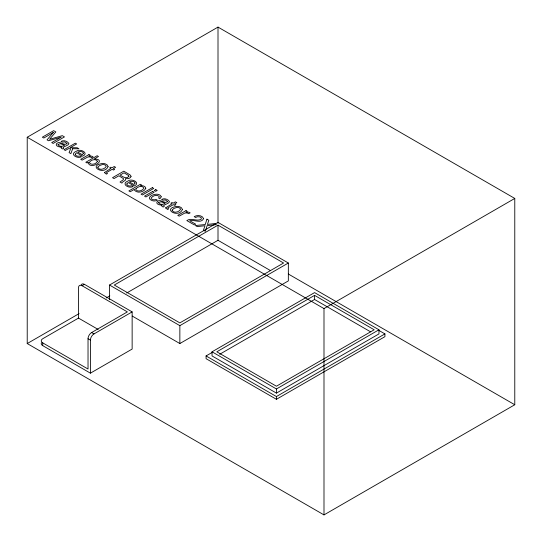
<?xml version="1.0" encoding="UTF-8"?>
<svg xmlns="http://www.w3.org/2000/svg" width="542" height="542" viewBox="0 0 542 542"><rect width="100%" height="100%" fill="white"/><g stroke="black" fill="none" stroke-linecap="round" stroke-linejoin="round"><path stroke-width="0.81" d="M27.222 137.248L218.006 27.1L514.778 198.44L514.778 404.752L323.994 514.9L27.222 343.56L27.222 137.248L323.994 308.588L514.778 198.44M42.723 345.627L42.723 342.869A5.061 2.92 0 0 1 42.723 338.743L78.488 318.093L78.488 287.802A5.061 2.92 60 0 1 82.066 285.736L84.45 284.36L132.14 311.894L132.14 349.068L90.412 373.16L42.723 345.627A5.061 2.92 0 0 1 41.409 342.801M109.511 299.679L109.511 285.038L218.006 222.396L288.344 263.012L288.344 280.905L179.856 343.547L132.228 316.047M218.006 225.154L114.281 285.038L179.856 322.897L283.581 263.012L218.006 225.154L218.006 240.296L126.699 293.012M27.222 343.56L79.118 313.594M106.164 297.978L109.823 295.871M42.723 342.869L88.028 369.027L88.028 338.743A5.061 2.92 -60 0 1 91.605 332.544L127.37 311.894L82.066 285.736M90.412 373.16L90.412 340.119A5.061 2.92 -60 0 1 93.99 333.919L132.14 311.894M109.511 285.038L179.856 325.647L288.344 263.012M212.044 351.805L314.577 292.605L378.96 329.78L378.96 333.906L276.427 393.106L212.044 355.938L212.044 351.805L276.427 388.973L378.96 329.78M378.323 330.098L384.922 333.906L384.922 336.663L276.427 399.298L206.082 358.689L206.082 355.938L211.949 352.551M314.577 295.363L216.814 351.805L276.427 386.222L374.19 329.78L314.577 295.363L314.577 299.489L219.734 354.251M206.082 355.938L276.427 396.548L384.922 333.906M288.351 274.028L514.778 404.752M218.006 240.296L270.465 270.58M314.577 299.489L370.552 331.812M78.488 318.093L98.19 329.461M91.605 332.544L93.99 333.919M88.028 338.743L90.412 340.119M323.994 308.588L323.994 514.9M276.427 388.973L276.427 393.106M276.427 396.548L276.427 399.298M218.006 27.1L218.006 223.263M179.856 325.647L179.856 343.547M81.144 285.004A5.061 2.92 60 0 1 84.45 284.36M161.231 196.814L159.951 198.765L158.61 197.986L159.314 196.936L159.118 196.387C156.807 194.28 152.871 195.689 151.238 197.965A2.398 1.382 0 0 0 151.564 199.07L153.921 199.89L156.062 199.456L157.404 200.235L155.581 200.818A3.99 2.304 0 0 1 153.034 200.858C142.322 197.755 158.759 190.283 161.231 196.814M104.41 172.58L106.408 174.151L107.499 173.521L106.537 172.898L106.821 172.397L112.194 169.3L113.508 170.059L114.633 169.402L113.319 168.643L115.615 167.322L114.22 166.516L111.923 167.837L110.812 167.193L109.68 167.851L110.792 168.494L104.41 172.58M165.608 207.911L167.613 209.49L168.704 208.86L167.742 208.236L168.027 207.735L173.399 204.632L174.707 205.391L175.838 204.74L174.524 203.982L176.821 202.654L175.425 201.848L173.128 203.175L172.01 202.532L170.886 203.182L171.997 203.826L165.608 207.911M75.209 154.219C75.46 156.286 78.482 156.509 80.094 155.981L81.449 156.767C77.262 159.179 69.003 154.036 76.442 151.198C80.02 148.257 89.565 153.027 82.655 156.204L76.632 152.722L75.209 154.219M126.801 184.009C127.045 186.069 130.066 186.292 131.679 185.764L133.041 186.55C128.847 188.962 120.588 183.819 128.027 180.981C131.604 178.04 141.15 182.81 134.247 185.987L128.217 182.505L126.801 184.009M66.896 143.332L66.856 143.786C63.821 145.988 59.877 140.378 56.639 143.508C54.681 146.096 59.728 147.302 61.578 147.011L61.056 147.593L61.592 148.481L62.682 148.955L63.699 148.359C60.724 146.97 68.658 145.9 68.854 143.745L68.78 143.339C67.161 141.015 63.617 139.911 61.077 141.381L62.364 142.126L64.701 141.862L66.896 143.332M167.451 201.38L167.41 201.841C164.375 204.043 160.432 198.426 157.194 201.563C155.229 204.151 160.283 205.357 162.133 205.066L161.611 205.642L162.146 206.536L163.237 207.003L164.253 206.414C161.279 205.025 169.212 203.955 169.409 201.8L169.334 201.394C167.715 199.07 164.172 197.965 161.631 199.436L162.918 200.181L165.256 199.917L167.451 201.38M97.872 167.187L97.824 167.6C99.565 170.703 104.918 169.145 106.239 166.414L105.798 165.506L104.559 164.775A2.663 1.538 0 0 0 102.397 164.578L99.491 165.588L97.872 167.187M172.2 210.1L172.146 210.506C173.887 213.616 179.239 212.058 180.561 209.32L180.127 208.413L178.88 207.688A2.663 1.538 0 0 0 176.719 207.484L173.813 208.501L172.2 210.1M131.049 176.292L130.507 177.519L128.684 178.562L125.426 178.731L125.398 180.195L122.356 182.268L121.903 183.101L120.026 182.017L123.319 179.693L123.542 178.697L118.901 175.777L114.057 178.569L112.533 177.688L123.813 171.177L130.121 174.924L131.049 176.292M97.506 161.245C96.442 163.996 91.429 165.601 89.457 162.864L89.43 162.363C90.805 159.795 95.846 158.318 97.506 161.245M88.143 162.397C89.654 170.744 107.973 159.714 94.389 158.867L98.481 156.502L97.14 155.73L85.812 162.268L87.093 163L88.143 162.397M108.082 166.57C104.281 175.791 87.126 165.832 102.397 163.488A4.803 2.771 0 0 1 105.534 163.969L107.153 164.883L108.082 166.57M182.403 209.483C178.609 218.704 161.448 208.738 176.719 206.394A4.803 2.771 0 0 1 179.856 206.875L181.475 207.796L182.403 209.483M58.143 144.382L58.062 144.802C59.471 146.835 62.797 146.679 64.606 145.188L60.358 143.711L58.143 144.382M158.698 202.437L158.616 202.857C160.025 204.89 163.352 204.734 165.161 203.243L160.913 201.766L158.698 202.437M83.488 153.25L82.337 154.748L77.763 152.112C79.498 151.218 82.669 151.076 83.488 153.25M135.073 183.033L133.921 184.531L129.355 181.895C131.083 181.001 134.253 180.859 135.073 183.033M128.901 176.204C127.038 179.687 122.282 176.529 120.175 175.039L124.03 172.817L128.407 175.412L128.901 176.204M203.582 218.69C200.967 223.941 193.982 219.3 189.68 220.723L195.689 224.192L194.382 224.944L186.827 220.587C191.299 217.301 197.003 221.996 201.306 219.076L201.285 217.816L199.842 216.895L197.525 216.719L195.601 217.457L194.199 216.644C197.01 214.808 202.464 215.093 203.582 218.69M145.784 188.399C144.016 192.173 137.295 193.697 134.497 190.222L134.47 189.287L130.27 191.719L128.881 190.919L140.351 184.294L141.699 185.073L140.608 185.703C142.526 185.527 145.622 186.021 145.784 188.399M206.949 219.171L205.235 224.53L195.411 225.54L197.254 226.603L205.018 225.729L203.419 230.167L205.316 231.258L207.132 225.628L216.421 224.639L214.598 223.589L207.423 224.429L208.86 220.276L206.949 219.171M72.682 148.738L70.86 153.63L69.091 152.614L70.677 148.732L68.455 148.677L65.365 150.459L64.037 149.694L75.324 143.176L76.652 143.948L70.101 147.729L77.14 147.756L78.908 148.779L72.682 148.738M135.981 188.684L135.785 189.673C137.804 192.275 142.356 190.791 143.833 188.318L143.82 187.817C141.916 185.208 137.831 186.719 135.981 188.684M53.299 132.505L47.025 139.87L48.536 140.744L61.273 137.106L51.727 142.587L53.177 143.42L64.464 136.909L62.296 135.656L49.539 139.308L55.833 131.93L53.644 130.663L42.364 137.18L43.821 138.02L53.299 132.505M88.949 154.578L80.724 159.328L82.106 160.12L87.804 156.997L90.135 156.923L91.639 157.641L93.095 156.801L91.767 156.164L88.841 156.157L90.263 155.33L88.949 154.578M152.343 187.647L141.055 194.158L142.444 194.957L153.725 188.44L152.343 187.647M152.702 191.428L144.518 196.157L145.92 196.97L154.111 192.241L152.702 191.428M155.798 189.639L154.233 190.547L155.635 191.353L157.207 190.452L155.798 189.639M186.008 210.614L177.783 215.364L179.165 216.156L184.863 213.033L187.193 212.959L188.697 213.683L190.154 212.837L188.826 212.2L185.899 212.193L187.322 211.373L186.008 210.614"/></g></svg>
